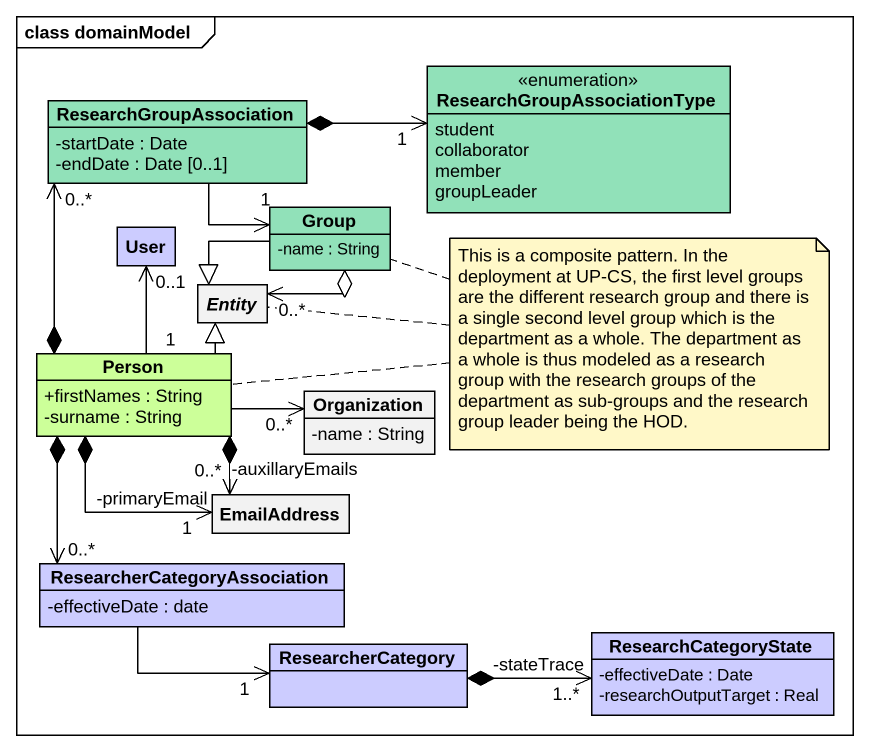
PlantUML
@startuml
mainframe class domainModel
hide circle
hide empty members
skinparam classAttributeIconSize 0
enum ResearchGroupAssociationType #91E1B9 {
  student
  collaborator
  member
  groupLeader
}
class ResearchGroupAssociation #91E1B9 {
  -startDate : Date
  -endDate : Date [0..1]
}
class "Group" as Group_ #91E1B9 {
  -name : String
}
class User #CCCCFF
abstract class "Entity" as Entity_
class "Person" as Person_ #CCFF99 {
  +firstNames : String
  -surname : String
}
class Organization {
  -name : String
}
class EmailAddress
class "ResearcherCategoryAssociation" as ResearcherCategoryAssociatio #CCCCFF {
  -effectiveDate : date
}
class ResearcherCategory #CCCCFF
class ResearchCategoryState #CCCCFF {
  -effectiveDate : Date
  -researchOutputTarget : Real
}
ResearchGroupAssociation *-right-> "1" ResearchGroupAssociationType
ResearchGroupAssociation --> "1" Group_
Group_ --|> Entity_
Group_ o--> "0..*" Entity_
Person_ *-up-> "0..*" ResearchGroupAssociation
Person_ "1" -up-> "0..1" User
Person_ -up-|> Entity_
Person_ -right-> "0..*" Organization
Person_ *--> "1\n-primaryEmail" EmailAddress
Person_ *--> "-auxillaryEmails\n0..*" EmailAddress
Person_ *--> "0..*" ResearcherCategoryAssociatio
ResearcherCategoryAssociatio -right-> "1" ResearcherCategory
ResearcherCategory *-right-> "1..*\n-stateTrace" ResearchCategoryState
note as N1
  This is a composite pattern. In the deployment at UP-CS, the first level groups are the different research group and there is a single second level group which is the department as a whole. The department as a whole is thus modeled as a research group with the research groups of the department as sub-groups and the research group leader being the HOD.
end note
N1 .. Group_
N1 .. Entity_
N1 .. Person_
@enduml
